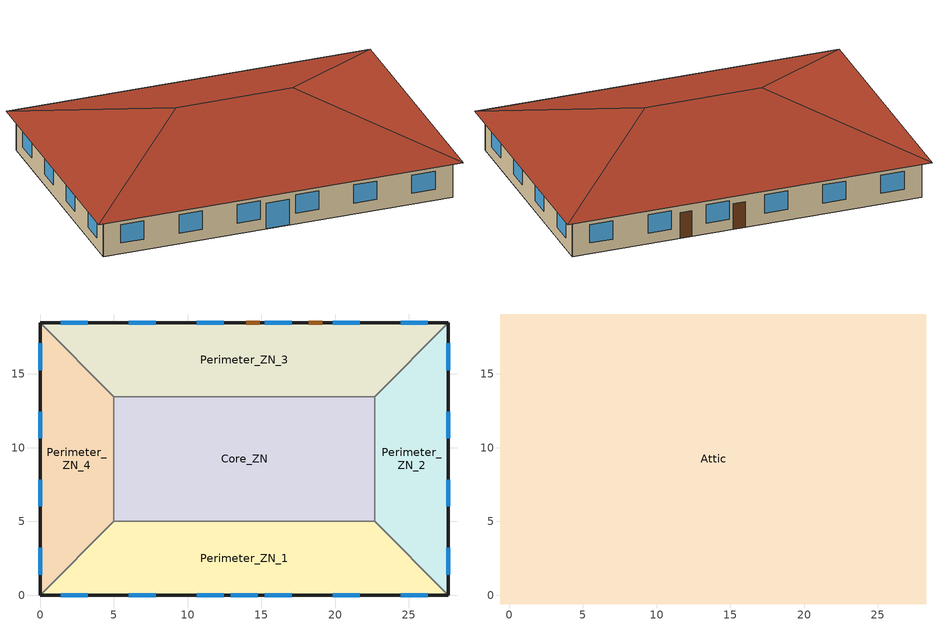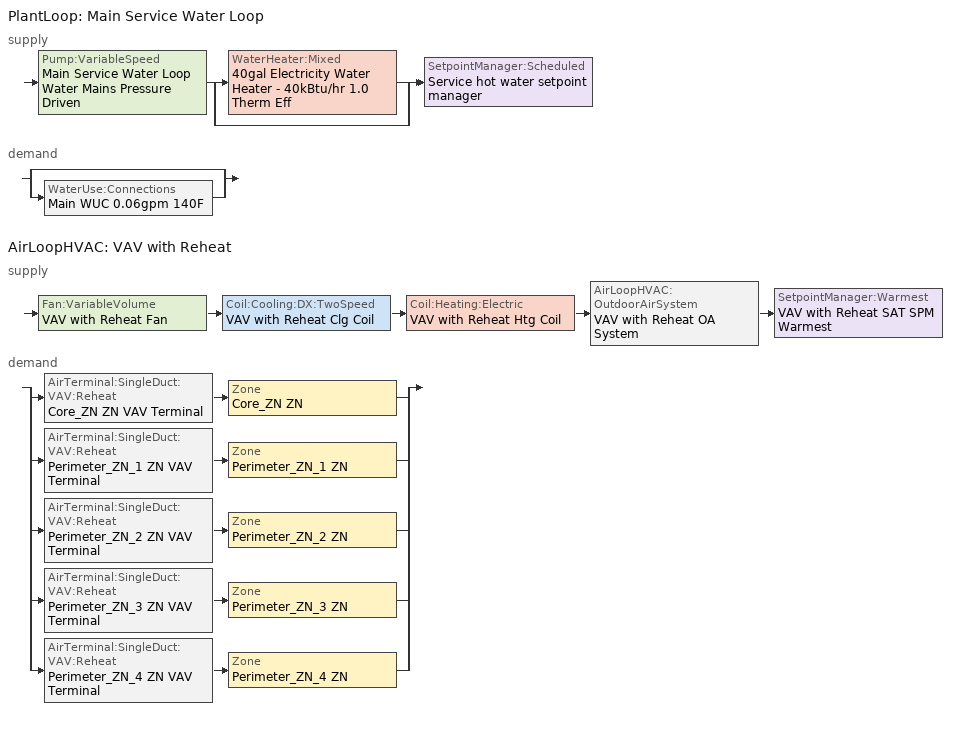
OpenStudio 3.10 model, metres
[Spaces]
Perimeter_ZN_1
 floor ground (Foundation F 1.26W/m*K Perim 27.69m Area 113.45m2): 22.69,5 27.69,0 0,0 5,5 z0
 wall outside: 0,0 27.69,0 z0:3.05
 wall to Perimeter_ZN_4: 5,5 0,0 z0:3.05
 wall to Core_ZN: 22.69,5 5,5 z0:3.05
 wall to Perimeter_ZN_2: 27.69,0 22.69,5 z0:3.05
 window: 1.39,0 3.22,0 / 19.85,0 21.68,0 / 15.24,0 17.07,0 / 6.01,0 7.84,0 / 10.62,0 12.45,0 / 24.47,0 26.3,0 z0.9:2.42; 12.93,0 14.76,0 z0:2.13
Perimeter_ZN_2
 floor ground (Foundation F 1.26W/m*K Perim 18.46m Area 67.3m2): 27.69,18.46 27.69,0 22.69,5 22.69,13.46 z0
 wall outside: 27.69,0 27.69,18.46 z0:3.05
 wall to Perimeter_ZN_3: 27.69,18.46 22.69,13.46 z0:3.05
 wall to Core_ZN: 22.69,13.46 22.69,5 z0:3.05
 window: 27.69,1.39 27.69,3.22 / 27.69,10.62 27.69,12.45 / 27.69,15.24 27.69,17.07 / 27.69,6.01 27.69,7.84 z0.9:2.42
Perimeter_ZN_3
 floor ground (Foundation F 1.26W/m*K Perim 27.69m Area 113.45m2): 27.69,18.46 22.69,13.46 5,13.46 0,18.46 z0
 wall outside: 27.69,18.46 0,18.46 z0:3.05
 wall to Core_ZN: 5,13.46 22.69,13.46 z0:3.05
 wall to Perimeter_ZN_4: 0,18.46 5,13.46 z0:3.05
 window: 21.68,18.46 19.85,18.46 / 7.84,18.46 6.01,18.46 / 17.07,18.46 15.24,18.46 / 12.45,18.46 10.62,18.46 / 26.3,18.46 24.47,18.46 / 3.22,18.46 1.39,18.46 z0.9:2.42
 door: 14.91,18.46 14,18.46 / 19.13,18.46 18.22,18.46 z0:2.13
Perimeter_ZN_4
 floor ground (Foundation F 1.26W/m*K Perim 18.46m Area 67.3m2): 0,18.46 5,13.46 5,5 0,0 z0
 wall outside: 0,18.46 0,0 z0:3.05
 wall to Core_ZN: 5,5 5,13.46 z0:3.05
 window: 0,3.22 0,1.39 / 0,12.45 0,10.62 / 0,7.84 0,6.01 / 0,17.07 0,15.24 z0.9:2.42
Core_ZN
 floor ground (Foundation F 1.26W/m*K Perim 0.0m Area 149.66m2): 22.69,13.46 22.69,5 5,5 5,13.46 z0
Attic
 floor outside: 28.29,19.06 27.69,18.46 0,18.46 -0.6,19.06 z3.05; -0.6,19.06 0,18.46 0,0 -0.6,-0.6 z3.05; 28.29,19.06 28.29,-0.6 27.69,0 27.69,18.46 z3.05; 27.69,0 28.29,-0.6 -0.6,-0.6 0,0 z3.05
 floor to Perimeter_ZN_4: 0,18.46 5,13.46 5,5 0,0 z3.05
 floor to Perimeter_ZN_1: 22.69,5 27.69,0 0,0 5,5 z3.05
 floor to Perimeter_ZN_2: 27.69,18.46 27.69,0 22.69,5 22.69,13.46 z3.05
 floor to Core_ZN: 22.69,13.46 22.69,5 5,5 5,13.46 z3.05
 floor to Perimeter_ZN_3: 27.69,18.46 22.69,13.46 5,13.46 0,18.46 z3.05
 roof outside: 18.46,9.23,6.33 28.29,-0.6,3.05 28.29,19.06,3.05; 18.46,9.23,6.33 28.29,19.06,3.05 -0.6,19.06,3.05 9.23,9.23,6.33; 9.23,9.23,6.33 -0.6,-0.6,3.05 28.29,-0.6,3.05 18.46,9.23,6.33; 9.23,9.23,6.33 -0.6,19.06,3.05 -0.6,-0.6,3.05
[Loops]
PlantLoop 'Main Service Water Loop'
 supply: Pump:VariableSpeed 'Main Service Water Loop Water Mains Pressure Driven' > split
  | WaterHeater:Mixed '40gal Electricity Water Heater - 40kBtu/hr 1.0 Therm Eff'
  | bypass
  join > SetpointManager:Scheduled 'Service hot water setpoint manager'
 demand: split
  | bypass
  | WaterUse:Connections 'Main WUC 0.06gpm 140F'
AirLoopHVAC 'VAV with Reheat'
 supply: Fan:VariableVolume 'VAV with Reheat Fan' > Coil:Cooling:DX:TwoSpeed 'VAV with Reheat Clg Coil' > Coil:Heating:Electric 'VAV with Reheat Htg Coil' > AirLoopHVAC:OutdoorAirSystem 'VAV with Reheat OA System' > SetpointManager:Warmest 'VAV with Reheat SAT SPM Warmest'
 demand: split
  | AirTerminal:SingleDuct:VAV:Reheat 'Core_ZN ZN VAV Terminal' > Zone 'Core_ZN ZN'
  | AirTerminal:SingleDuct:VAV:Reheat 'Perimeter_ZN_1 ZN VAV Terminal' > Zone 'Perimeter_ZN_1 ZN'
  | AirTerminal:SingleDuct:VAV:Reheat 'Perimeter_ZN_2 ZN VAV Terminal' > Zone 'Perimeter_ZN_2 ZN'
  | AirTerminal:SingleDuct:VAV:Reheat 'Perimeter_ZN_3 ZN VAV Terminal' > Zone 'Perimeter_ZN_3 ZN'
  | AirTerminal:SingleDuct:VAV:Reheat 'Perimeter_ZN_4 ZN VAV Terminal' > Zone 'Perimeter_ZN_4 ZN'
[Site]
Tampa-MacDill AFB_FL_USA: Latitude {deg}=27.85; Longitude {deg}=-82.52; Time Zone {hr}=-5; Elevation {m}=8; Terrain=City
[Building]
-SmallOffice-ASHRAE 169-2013-2A created: 2025-09-19 11:37:08 -0700: North Axis {deg}=0; Default Construction Set=90.1-2013 - SmOffice - ASHRAE 169-2013-2A; Standards Number of Stories=1; Standards Number of Above Ground Stories=1; Standards Building Type=SmallOffice
[SizingPeriod:DesignDay] Barometric Pressure {Pa}=101229; Rain Indicator=No; Snow Indicator=No; Day of Month=21; Daylight Saving Time Indicator=No; Humidity Condition Type=Wetbulb; Dry-Bulb Temperature Range Modifier Type=DefaultMultipliers
Name | Maximum Dry-Bulb Temperature {C} | Daily Dry-Bulb Temperature Range {deltaC} | Wind Speed {m/s} | Wind Direction {deg} | Month | Day Type | Wetbulb or DewPoint at Maximum Dry-Bulb {C} | Solar Model Indicator | ASHRAE Clear Sky Optical Depth for Beam Irradiance | ASHRAE Clear Sky Optical Depth for Diffuse Irradiance | Sky Clearness
Tampa-MacDill.AFB_FL_USA Ann Clg .4% Condns DB=>MWB | 33.9 | 7.9 | 3.1 | 270 | 8 | SummerDesignDay | 25.1 | ASHRAETau | 0.491 | 2.016
Tampa-MacDill.AFB_FL_USA Ann Clg .4% Condns WB=>MDB | 30.6 | 7.9 | 3.1 | 270 | 8 | SummerDesignDay | 27.2 | ASHRAETau | 0.491 | 2.016
Tampa-MacDill.AFB_FL_USA Ann Htg 99.6% Condns DB | 4.6 | 0 | 2.5 | 10 | 1 | WinterDesignDay | 4.6 | ASHRAEClearSky |  |  | 0
[ClimateZones]
Climate Zone Institution Name 1=ASHRAE; Climate Zone Document Name 1=ANSI/ASHRAE Standard 169; Climate Zone Document Year 1=2006; Climate Zone Value 1=2A
[Site:WaterMainsTemperature]
Calculation Method=Correlation; Annual Average Outdoor Air Temperature {C}=21.85; Maximum Difference In Monthly Average Outdoor Air Temperatures {deltaC}=14.3
[Site:GroundTemperature:Shallow]
18.2, 16, 15.4, 15.9, 18.9, 22.2, 25.4, 27.7, 28.4, 27.3, 24.7, 21.4
[Site:GroundTemperature:Deep]
21.5, 19.9, 18.9, 18.6, 19.1, 20.5, 22.1, 23.8, 24.9, 25.1, 24.5, 23.2
[Site:GroundTemperature:FCfactorMethod]
January Ground Temperature {C}=24.2; February Ground Temperature {C}=18.9; March Ground Temperature {C}=15.7; April Ground Temperature {C}=13.6; May Ground Temperature {C}=15.5; June Ground Temperature {C}=17.1; July Ground Temperature {C}=21.2; August Ground Temperature {C}=26.9; September Ground Temperature {C}=27.6; October Ground Temperature {C}=27.9; November Ground Temperature {C}=27.4; December Ground Temperature {C}=26.2
[Material:NoMass] Thermal Absorptance=0.9; Solar Absorptance=0.7
Name | Roughness | Thermal Resistance {m2-K/W} | Visible Absorptance
CP02 CARPET PAD | VeryRough | 0.21648 | 0.8
Typical Insulation R-6.78 | Smooth | 1.19347 | 0.7
Typical Carpet Pad | Smooth | 0.21648 | 0.8
Typical Insulation R-9.06 | Smooth | 1.59504 | 0.7
Typical Insulation R-35.4; Typical Insulation R-35.4 1 | Smooth | 6.23479 | 0.7
Typical Insulation R-0.58 | Smooth | 0.101875 | 0.7
Typical Insulation R-1.15 | Smooth | 0.202527 | 0.7
[Material]
Name | Roughness | Thickness {m} | Conductivity {W/m-K} | Density {kg/m3} | Specific Heat {J/kg-K} | Thermal Absorptance | Solar Absorptance | Visible Absorptance
100mm Normalweight concrete floor | MediumSmooth | 0.1016 | 2.31 | 2322 | 832
G01 13mm gypsum board | Smooth | 0.0127 | 0.16 | 800 | 1090 | 0.9 | 0.7 | 0.5
4 in. Normalweight Concrete Floor | MediumRough | 0.1016 | 2.31 | 2322 | 832 | 0.9 | 0.7 | 0.7
25mm Stucco | Smooth | 0.0254 | 0.72 | 1856 | 840 | 0.9 | 0.7 | 0.7
5/8 in. Gypsum Board | MediumSmooth | 0.0159 | 0.16 | 800 | 1090 | 0.9 | 0.7 | 0.7
8 in. Normalweight Concrete Floor | MediumRough | 0.2032 | 2.31 | 2322 | 832 | 0.9 | 0.7 | 0.7
8 in. Concrete Block Basement Wall | MediumRough | 0.2032 | 1.326 | 1842 | 912 | 0.9 | 0.7 | 0.7
F08 Metal surface | Smooth | 0.0008 | 45.28 | 7824 | 500 | 0.9 | 0.7 | 0.7
G05 25mm wood | MediumSmooth | 0.0254 | 0.15 | 608 | 1630 | 0.9 | 0.5 | 0.5
5/8 in. Plywood | Smooth | 0.0159 | 0.12 | 544 | 1210 | 0.9 | 0.7 | 0.7
Asphalt Shingles | VeryRough | 0.0032 | 0.04 | 1120 | 1260 | 0.9 | 0.7 | 0.7
Std Wood 6inch | MediumSmooth | 0.15 | 0.12 | 540 | 1210 | 0.9 | 0.7 | 0.7
[Construction:FfactorGroundFloor] F-Factor {W/m-K}=1.26344
Name | Area {m2} | PerimeterExposed {m}
Foundation F 1.26W/m*K Perim 18.46m Area 67.3m2 | 67.3 | 18.46
Foundation F 1.26W/m*K Perim 0.0m Area 149.66m2 | 149.6574 | 0
Foundation F 1.26W/m*K Perim 27.69m Area 113.45m2 | 113.45 | 27.69
[DefaultConstructionSet]
Name | Default Exterior Surface Constructions | Default Interior Surface Constructions | Default Ground Contact Surface Constructions | Default Exterior SubSurface Constructions | Default Interior SubSurface Constructions | Interior Partition Construction
90.1-2013 - SmOffice - ASHRAE 169-2013-2A | Default Surface Constructions 1 | Default Surface Constructions 2 | Default Surface Constructions 3 | Default Sub Surface Constructions 1 | Default Sub Surface Constructions 2 | Typical Interior Partition
90.1-2013 -  - Attic - ASHRAE 169-2013-2A | Default Surface Constructions 4 | Default Surface Constructions 5 | Default Surface Constructions 6 | Default Sub Surface Constructions 3 | Default Sub Surface Constructions 4
[DefaultSurfaceConstructions]
Name | Floor Construction | Wall Construction | Roof Ceiling Construction
Default Surface Constructions 1 | Typical Insulated Exterior Mass Floor R-9.35 | Typical Insulated Wood Framed Exterior Wall R-11.24 | Typical Wood Joist Attic Floor R-37.04
Default Surface Constructions 2 | Typical Interior Floor | Typical Interior Wall | Typical Interior Ceiling
Default Surface Constructions 3 | Typical Insulated Carpeted 8in Slab Floor | Typical Insulated Basement Mass Wall
Default Surface Constructions 4 | Typical Attic Soffit |  | Typical Uninsulated Wood Joist Attic Roof
Default Surface Constructions 5 | Typical Wood Joist Attic Floor R-37.04 1
Default Surface Constructions 6
[Construction]
Typical Insulated Exterior Mass Floor R-9.35: Typical Insulation R-6.78, 4 in. Normalweight Concrete Floor, Typical Carpet Pad
Typical Insulated Wood Framed Exterior Wall R-11.24: 25mm Stucco, 5/8 in. Gypsum Board, Typical Insulation R-9.06, 5/8 in. Gypsum Board
Typical Wood Joist Attic Floor R-37.04: 5/8 in. Gypsum Board, Typical Insulation R-35.4
Typical Interior Floor: 100mm Normalweight concrete floor, CP02 CARPET PAD
Typical Interior Wall: G01 13mm gypsum board, G01 13mm gypsum board
Typical Interior Ceiling: CP02 CARPET PAD, 100mm Normalweight concrete floor
Typical Insulated Carpeted 8in Slab Floor: 8 in. Normalweight Concrete Floor, Typical Carpet Pad
Typical Insulated Basement Mass Wall: 8 in. Concrete Block Basement Wall
U 0.57 SHGC 0.25 Simple Glazing: U 0.57 SHGC 0.25 Simple Glazing
U 0.65 SHGC 0.25 Simple Glazing: U 0.65 SHGC 0.25 Simple Glazing
Typical Insulated Metal Door R-1.43: F08 Metal surface, Typical Insulation R-0.58
U 0.83 SHGC 0.25 Simple Glazing: U 0.83 SHGC 0.25 Simple Glazing
Typical Overhead Door R-2.0: Typical Insulation R-1.15
U 0.65 SHGC 0.35 Simple Glazing: U 0.65 SHGC 0.35 Simple Glazing
Typical Interior Window: Clear 3mm
Typical Interior Door; Typical Interior Partition: G05 25mm wood
Typical Attic Soffit: 5/8 in. Plywood
Typical Uninsulated Wood Joist Attic Roof: Asphalt Shingles, 5/8 in. Plywood
Typical Wood Joist Attic Floor R-37.04 1: 5/8 in. Gypsum Board, Typical Insulation R-35.4 1
InteriorFurnishings: Std Wood 6inch
[DefaultSubSurfaceConstructions]
Name | Fixed Window Construction | Operable Window Construction | Door Construction | Glass Door Construction | Overhead Door Construction | Skylight Construction | Tubular Daylight Dome Construction | Tubular Daylight Diffuser Construction
Default Sub Surface Constructions 1 | U 0.57 SHGC 0.25 Simple Glazing | U 0.65 SHGC 0.25 Simple Glazing | Typical Insulated Metal Door R-1.43 | U 0.83 SHGC 0.25 Simple Glazing | Typical Overhead Door R-2.0 | U 0.65 SHGC 0.35 Simple Glazing | Typical Interior Window | Typical Interior Window
Default Sub Surface Constructions 2 | Typical Interior Window | Typical Interior Window | Typical Interior Door
Default Sub Surface Constructions 3; Default Sub Surface Constructions 4
[WindowMaterial:SimpleGlazingSystem] Visible Transmittance=0.81
Name | U-Factor {W/m2-K} | Solar Heat Gain Coefficient
U 0.57 SHGC 0.25 Simple Glazing | 3.23661 | 0.25
U 0.65 SHGC 0.25 Simple Glazing | 3.69087 | 0.25
U 0.83 SHGC 0.25 Simple Glazing | 4.71296 | 0.25
U 0.65 SHGC 0.35 Simple Glazing | 3.69087 | 0.35
[WindowMaterial:Glazing]
Clear 3mm: Optical Data Type=SpectralAverage; Thickness {m}=0.003; Solar Transmittance at Normal Incidence=0.837; Front Side Solar Reflectance at Normal Incidence=0.075; Back Side Solar Reflectance at Normal Incidence=0.075; Visible Transmittance at Normal Incidence=0.898; Front Side Visible Reflectance at Normal Incidence=0.081; Back Side Visible Reflectance at Normal Incidence=0.081; Infrared Transmittance at Normal Incidence=0; Front Side Infrared Hemispherical Emissivity=0.84; Back Side Infrared Hemispherical Emissivity=0.84; Conductivity {W/m-K}=0.9; Dirt Correction Factor for Solar and Visible Transmittance=1; Solar Diffusing=No
[Space]
Name | Space Type | Building Story | Thermal Zone | Part of Total Floor Area
Perimeter_ZN_1 | Office WholeBuilding - Sm Office | Building Story 1 | Perimeter_ZN_1 ZN | Yes
Attic | Office Attic |  | Attic ZN | No
Perimeter_ZN_2 | Office WholeBuilding - Sm Office | Building Story 1 | Perimeter_ZN_2 ZN | Yes
Perimeter_ZN_3 | Office WholeBuilding - Sm Office | Building Story 1 | Perimeter_ZN_3 ZN | Yes
Perimeter_ZN_4 | Office WholeBuilding - Sm Office | Building Story 1 | Perimeter_ZN_4 ZN | Yes
Core_ZN | Office WholeBuilding - Sm Office | Building Story 1 | Core_ZN ZN | Yes
[BuildingStory]
Building Story 1: Nominal Z Coordinate {m}=0
[SpaceType] Standards Building Type=Office
Name | Default Schedule Set | Design Specification Outdoor Air Object | Standards Space Type | Default Construction Set
Office WholeBuilding - Sm Office | Office WholeBuilding - Sm Office Schedule Set | Office WholeBuilding - Sm Office Ventilation | office - whole building
Office Attic | Office Attic Schedule Set | Office Attic Ventilation | attic - unoccupied | 90.1-2013 -  - Attic - ASHRAE 169-2013-2A
[DesignSpecification:OutdoorAir]
Name | Outdoor Air Flow per Person {m3/s-person} | Outdoor Air Flow per Floor Area {m3/s-m2} | Outdoor Air Flow Air Changes per Hour {1/hr} | Outdoor Air Method
Office Attic Ventilation | 0 | 0 | 0
Office WholeBuilding - Sm Office Ventilation |  | 0.0004318 |  | Sum
[DefaultScheduleSet]
Name | Number of People Schedule | People Activity Level Schedule | Lighting Schedule | Electric Equipment Schedule
Office Attic Schedule Set
Office WholeBuilding - Sm Office Schedule Set | OfficeSmall BLDG_OCC_SCH | OfficeSmall ACTIVITY_SCH | OfficeSmall BLDG_LIGHT_SCH_2013 | OfficeSmall BLDG_EQUIP_SCH_2013
[ThermostatSetpoint:DualSetpoint]
Name | Heating Setpoint Temperature Schedule | Cooling Setpoint Temperature Schedule
Office Attic Thermostat 1
Office WholeBuilding - Sm Office Thermostat 1; Office WholeBuilding - Sm Office Thermostat 2; Office WholeBuilding - Sm Office Thermostat 3; Office WholeBuilding - Sm Office Thermostat 4; Office WholeBuilding - Sm Office Thermostat 5 | OfficeSmall HTGSETP_SCH_NO_OPTIMUM | OfficeSmall CLGSETP_SCH_NO_OPTIMUM
[People:Definition]
Office WholeBuilding - Sm Office People Definition: Number of People Calculation Method=People/Area; People per Space Floor Area {person/m2}=0.0602779; Fraction Radiant=0.3
[People]
Office WholeBuilding - Sm Office People: People Definition=Office WholeBuilding - Sm Office People Definition; Space or SpaceType=Office WholeBuilding - Sm Office; Work Efficiency Schedule=Work Efficiency Schedule; Clothing Insulation Schedule=Clothing Schedule; Air Velocity Schedule=Air Velocity Schedule; Multiplier=1
[Lights:Definition]
Office WholeBuilding - Sm Office Lights Definition: Design Level Calculation Method=Watts/Area; Watts per Space Floor Area {W/m2}=8.82641; Fraction Radiant=0.7; Fraction Visible=0.2; Return Air Fraction=0
[Lights]
Office WholeBuilding - Sm Office Lights: Lights Definition=Office WholeBuilding - Sm Office Lights Definition; Space or SpaceType=Office WholeBuilding - Sm Office; Fraction Replaceable=1
[ElectricEquipment:Definition]
Office WholeBuilding - Sm Office Elec Equip Definition: Design Level Calculation Method=Watts/Area; Watts per Space Floor Area {W/m2}=6.78126; Fraction Latent=0; Fraction Radiant=0; Fraction Lost=0
[ElectricEquipment]
Office WholeBuilding - Sm Office Elec Equip: Electric Equipment Definition=Office WholeBuilding - Sm Office Elec Equip Definition; Space or SpaceType=Office WholeBuilding - Sm Office
[ThermalZone] Use Ideal Air Loads=No
Name | Thermostat | Primary Daylighting Control | Fraction of Zone Controlled by Primary Daylighting Control | Secondary Daylighting Control | Fraction of Zone Controlled by Secondary Daylighting Control
Attic ZN | Office Attic Thermostat 1
Core_ZN ZN | Office WholeBuilding - Sm Office Thermostat 1
Perimeter_ZN_1 ZN | Office WholeBuilding - Sm Office Thermostat 2 | Perimeter_ZN_1 Daylt Sensor 1 | 0.218 | Perimeter_ZN_1 Daylt Sensor 2 | 0.056
Perimeter_ZN_2 ZN | Office WholeBuilding - Sm Office Thermostat 3 | Perimeter_ZN_2 Daylt Sensor 1 | 0.231 | Perimeter_ZN_2 Daylt Sensor 2 | 0.051
Perimeter_ZN_3 ZN | Office WholeBuilding - Sm Office Thermostat 4 | Perimeter_ZN_3 Daylt Sensor 1 | 0.215 | Perimeter_ZN_3 Daylt Sensor 2 | 0.056
Perimeter_ZN_4 ZN | Office WholeBuilding - Sm Office Thermostat 5 | Perimeter_ZN_4 Daylt Sensor 1 | 0.231 | Perimeter_ZN_4 Daylt Sensor 2 | 0.051
[Sizing:Zone] Zone Cooling Design Supply Air Temperature Input Method=SupplyAirTemperature; Zone Cooling Design Supply Air Temperature Difference {deltaC}=11.11; Zone Heating Design Supply Air Temperature Input Method=SupplyAirTemperature; Zone Heating Design Supply Air Temperature {C}=40; Zone Heating Design Supply Air Temperature Difference {deltaC}=11.11; Zone Cooling Design Supply Air Humidity Ratio {kg-H2O/kg-air}=0.0085; Zone Heating Design Supply Air Humidity Ratio {kg-H2O/kg-air}=0.008; Cooling Design Air Flow Method=DesignDay; Heating Design Air Flow Method=DesignDay; Account for Dedicated Outdoor Air System=No; Dedicated Outdoor Air System Control Strategy=NeutralSupplyAir; Dedicated Outdoor Air Low Setpoint Temperature for Design {C}=autosize; Dedicated Outdoor Air High Setpoint Temperature for Design {C}=autosize; Zone Load Sizing Method=Sensible Load Only No Latent Load; Zone Latent Cooling Design Supply Air Humidity Ratio Input Method=HumidityRatioDifference; Zone Cooling Design Supply Air Humidity Ratio Difference {kgWater/kgDryAir}=0.005; Zone Latent Heating Design Supply Air Humidity Ratio Input Method=HumidityRatioDifference; Zone Humidification Design Supply Air Humidity Ratio Difference {kgWater/kgDryAir}=0.005; Sizing Option=Coincident
Name | Zone Cooling Design Supply Air Temperature {C} | Heating Maximum Air Flow Fraction
Attic ZN | 14
Core_ZN ZN; Perimeter_ZN_1 ZN; Perimeter_ZN_2 ZN; Perimeter_ZN_3 ZN; Perimeter_ZN_4 ZN | 12.7778 | 1
[Zone equipment]
Core_ZN ZN: Core_ZN ZN VAV Terminal
Perimeter_ZN_1 ZN: Perimeter_ZN_1 ZN VAV Terminal
Perimeter_ZN_2 ZN: Perimeter_ZN_2 ZN VAV Terminal
Perimeter_ZN_3 ZN: Perimeter_ZN_3 ZN VAV Terminal
Perimeter_ZN_4 ZN: Perimeter_ZN_4 ZN VAV Terminal
[AvailabilityManager:NightCycle] Applicability Schedule=Always On Discrete; Control Type=CycleOnAny; Thermostat Tolerance {deltaC}=1; Cycling Run Time {s}=1800
Availability Manager Night Cycle 1; Availability Manager Night Cycle 2; Availability Manager Night Cycle 3; Availability Manager Night Cycle 4; Availability Manager Night Cycle 5; Availability Manager Night Cycle 6
[InternalMass:Definition]
Internal Mass Definition 1: Construction=InteriorFurnishings; Design Level Calculation Method=SurfaceArea/Area; Surface Area per Space Floor Area=2
[InternalMass] Internal Mass Definition=Internal Mass Definition 1; Multiplier=1
Name | Space or SpaceType
Perimeter_ZN_4 Mass | Perimeter_ZN_4
Core_ZN Mass | Core_ZN
Attic Mass | Attic
Perimeter_ZN_3 Mass | Perimeter_ZN_3
Perimeter_ZN_2 Mass | Perimeter_ZN_2
Perimeter_ZN_1 Mass | Perimeter_ZN_1
[PlantLoop]
Main Service Water Loop: Glycol Concentration=0; Maximum Loop Temperature {C}=60; Minimum Loop Temperature {C}=51.6667; Plant Loop Volume {m3}=Autocalculate; Load Distribution Scheme=Optimal
[Sizing:Plant]
Main Service Water Loop: Loop Type=Heating; Design Loop Exit Temperature {C}=60; Loop Design Temperature Difference {deltaC}=5; Sizing Option=NonCoincident; Zone Timesteps in Averaging Window=1; Coincident Sizing Factor Mode=None
[SetpointManager:Scheduled]
Service hot water setpoint manager: Control Variable=Temperature; Schedule=Service Water Loop Temp - 140F; Setpoint Node or NodeList=Main Service Water Loop Supply Outlet Node
[Pump:VariableSpeed]
Main Service Water Loop Water Mains Pressure Driven: Rated Pump Head {Pa}=0.001; Motor Efficiency=1; Coefficient 1 of the Part Load Performance Curve=0; Coefficient 2 of the Part Load Performance Curve=3.2485; Coefficient 3 of the Part Load Performance Curve=-4.7443; Coefficient 4 of the Part Load Performance Curve=2.5294; Pump Control Type=Intermittent; Skin Loss Radiative Fraction=0.5; Design Power Sizing Method=PowerPerFlowPerPressure; Design Electric Power per Unit Flow Rate {W/(m3/s)}=348701.1; Design Shaft Power per Unit Flow Rate per Unit Head {W-s/m3-Pa}=1.28205; Design Minimum Flow Rate Fraction=0
[WaterHeater:Mixed]
40gal Electricity Water Heater - 40kBtu/hr 1.0 Therm Eff: Tank Volume {m3}=0.151416; Setpoint Temperature Schedule=Service Water Loop Temp - 140F; Deadband Temperature Difference {deltaC}=2; Maximum Temperature Limit {C}=60; Heater Control Type=Cycle; Heater Maximum Capacity {W}=11722.8; Heater Fuel Type=Electricity; Heater Thermal Efficiency=1; Off Cycle Parasitic Fuel Consumption Rate {W}=571; Off Cycle Parasitic Fuel Type=Electricity; Off Cycle Parasitic Heat Fraction to Tank=0; On Cycle Parasitic Fuel Consumption Rate {W}=571; On Cycle Parasitic Fuel Type=Electricity; On Cycle Parasitic Heat Fraction to Tank=0; Ambient Temperature Indicator=ThermalZone; Ambient Temperature Thermal Zone=Core_ZN ZN; Off Cycle Loss Coefficient to Ambient Temperature {W/K}=0.615891; On Cycle Loss Coefficient to Ambient Temperature {W/K}=0.615891; Use Side Effectiveness=1; Source Side Effectiveness=1; Use Side Design Flow Rate {m3/s}=autosize; Source Side Design Flow Rate {m3/s}=autosize; Indirect Water Heating Recovery Time {hr}=1.5; Source Side Flow Control Mode=IndirectHeatPrimarySetpoint
[WaterHeater:Sizing]
40gal Electricity Water Heater - 40kBtu/hr 1.0 Therm Eff: Design Mode=PeakDraw; Time Storage Can Meet Peak Draw {hr}=0.538503; Time for Tank Recovery {hr}=1; Nominal Tank Volume for Autosizing Plant Connections {m3}=1
[WaterUse:Equipment:Definition]
Main 0.06gpm 140F: Peak Flow Rate {m3/s}=4.03777e-06; Target Temperature Schedule=Mixed Water At Faucet Temp - 140F; Sensible Fraction Schedule=Fraction Sensible - 0.2; Latent Fraction Schedule=Fraction Latent - 0.05
[WaterUse:Equipment]
Main Service Water Use 0.06gpm 140F: Water Use Equipment Definition=Main 0.06gpm 140F; Flow Rate Fraction Schedule=OfficeSmall BLDG_SWH_SCH
[WaterUse:Connections]
Main WUC 0.06gpm 140F: Drain Water Heat Exchanger Type=None; Drain Water Heat Exchanger Destination=Plant; Water Use Equipment Name 1=Main Service Water Use 0.06gpm 140F
[Exterior:Lights:Definition]
Name | Design Level {W}
Occ Sensing Exterior Lights Def | 861.3
NonDimming Exterior Lights Def | 50.7
[Exterior:Lights] Control Option=AstronomicalClock
Name | Exterior Lights Definition | Schedule
Occ Sensing Exterior Lights Def | Occ Sensing Exterior Lights Def | OfficeSmall Exterior_lighting_schedule_b
NonDimming Exterior Lights Def | NonDimming Exterior Lights Def | OfficeSmall Exterior_lighting_schedule_a
[Daylighting:Control] Position Z-Coordinate {m}=0.762; Illuminance Setpoint {lux}=377; Lighting Control Type=Stepped; Minimum Input Power Fraction for Continuous Dimming Control=0.3; Minimum Light Output Fraction for Continuous Dimming Control=0.2; Number of Stepped Control Steps=3; Probability Lighting will be Reset When Needed in Manual Stepped Control=1; Maximum Allowable Discomfort Glare Index=22
Name | Space | Position X-Coordinate {m} | Position Y-Coordinate {m}
Perimeter_ZN_1 Daylt Sensor 1 | Perimeter_ZN_1 | 2.305 | 1.59984
Perimeter_ZN_1 Daylt Sensor 2 | Perimeter_ZN_1 | 2.305 | 3.22392
Perimeter_ZN_2 Daylt Sensor 1 | Perimeter_ZN_2 | 26.09016 | 2.305
Perimeter_ZN_2 Daylt Sensor 2 | Perimeter_ZN_2 | 24.46608 | 2.305
Perimeter_ZN_3 Daylt Sensor 1 | Perimeter_ZN_3 | 25.385 | 16.86016
Perimeter_ZN_3 Daylt Sensor 2 | Perimeter_ZN_3 | 25.385 | 15.23608
Perimeter_ZN_4 Daylt Sensor 1 | Perimeter_ZN_4 | 1.59984 | 16.155
Perimeter_ZN_4 Daylt Sensor 2 | Perimeter_ZN_4 | 3.22392 | 16.155
[SpaceInfiltration:DesignFlowRate] Constant Term Coefficient=0.0302; Temperature Term Coefficient=-0.0023; Velocity Term Coefficient=0; Velocity Squared Term Coefficient=0.1104; Density Basis=Outdoor
Name | Space or SpaceType | Schedule | Design Flow Rate Calculation Method | Flow per Exterior Surface Area {m3/s-m2} | Design Flow Rate {m3/s}
Perimeter_ZN_4 Infiltration | Perimeter_ZN_4 | Infiltration HVAC On Schedule | Flow/ExteriorWallArea | 0.00263796
Core_ZN Infiltration | Core_ZN | Always On Discrete | Flow/Space |  | 0
Perimeter_ZN_3 Infiltration | Perimeter_ZN_3 | Infiltration HVAC On Schedule | Flow/ExteriorWallArea | 0.00263796
Perimeter_ZN_2 Infiltration | Perimeter_ZN_2 | Infiltration HVAC On Schedule | Flow/ExteriorWallArea | 0.00263796
Perimeter_ZN_1 Infiltration | Perimeter_ZN_1 | Infiltration HVAC On Schedule | Flow/ExteriorWallArea | 0.00263796
[AirLoopHVAC]
VAV with Reheat: Availability Schedule=OfficeSmall HVACOperationSchd; Design Supply Air Flow Rate {m3/s}=autosize; Design Return Air Flow Fraction of Supply Air Flow=1
[Sizing:System]
VAV with Reheat: Type of Load to Size On=Sensible; Central Heating Maximum System Air Flow Ratio=0.3; Preheat Design Temperature {C}=7.22222; Preheat Design Humidity Ratio {kg-H2O/kg-Air}=0.008; Precool Design Temperature {C}=12.7778; Precool Design Humidity Ratio {kg-H2O/kg-Air}=0.008; Central Cooling Design Supply Air Temperature {C}=12.7778; Central Heating Design Supply Air Temperature {C}=12.7778; Sizing Option=Coincident; 100% Outdoor Air in Cooling=No; 100% Outdoor Air in Heating=No; Central Cooling Design Supply Air Humidity Ratio {kg-H2O/kg-Air}=0.0085; System Outdoor Air Method=ZoneSum; Zone Maximum Outdoor Air Fraction=1; Cooling Supply Air Flow Rate Per Floor Area {m3/s-m2}=0.00996765; Cooling Fraction of Autosized Cooling Supply Air Flow Rate=1; Cooling Supply Air Flow Rate Per Unit Cooling Capacity {m3/s-W}=3.94755e-05; Heating Supply Air Flow Rate Per Floor Area {m3/s-m2}=0.00996765; Heating Fraction of Autosized Heating Supply Air Flow Rate=1; Heating Fraction of Autosized Cooling Supply Air Flow Rate=1; Heating Supply Air Flow Rate Per Unit Heating Capacity {m3/s-W}=3.15882e-05; Cooling Design Capacity Method=CoolingDesignCapacity; Cooling Design Capacity {W}=autosize; Cooling Design Capacity Per Floor Area {W/m2}=234.7; Fraction of Autosized Cooling Design Capacity=1; Heating Design Capacity Method=HeatingDesignCapacity; Heating Design Capacity {W}=autosize; Heating Design Capacity Per Floor Area {W/m2}=157; Fraction of Autosized Heating Design Capacity=1; Central Cooling Capacity Control Method=OnOff; Occupant Diversity=autosize
[Controller:OutdoorAir]
VAV with Reheat OA Controller: Minimum Outdoor Air Flow Rate {m3/s}=0; Maximum Outdoor Air Flow Rate {m3/s}=Autosize; Economizer Control Type=DifferentialDryBulb; Economizer Control Action Type=ModulateFlow; Economizer Maximum Limit Dry-Bulb Temperature {C}=28; Economizer Maximum Limit Enthalpy {J/kg}=64000; Economizer Minimum Limit Dry-Bulb Temperature {C}=-100; Lockout Type=NoLockout; Minimum Limit Type=FixedMinimum; Minimum Outdoor Air Schedule=OfficeSmall MinOA_MotorizedDamper_Sched; Controller Mechanical Ventilation=Controller Mechanical Ventilation 1; High Humidity Control=No; High Humidity Outdoor Air Flow Ratio=1; Control High Indoor Humidity Based on Outdoor Humidity Ratio=Yes; Heat Recovery Bypass Control Type=BypassWhenWithinEconomizerLimits; Economizer Operation Staging=InterlockedWithMechanicalCooling
[Controller:MechanicalVentilation]
Controller Mechanical Ventilation 1: Availability Schedule=Always On Discrete
[AirLoopHVAC:OutdoorAirSystem]
VAV with Reheat OA System: Controller=VAV with Reheat OA Controller
[Coil:Heating:Electric] Availability Schedule=OfficeSmall HVACOperationSchd; Efficiency=1
VAV with Reheat Htg Coil; Core_ZN ZN VAV Reheat Coil; Perimeter_ZN_1 ZN VAV Reheat Coil; Perimeter_ZN_2 ZN VAV Reheat Coil; Perimeter_ZN_3 ZN VAV Reheat Coil; Perimeter_ZN_4 ZN VAV Reheat Coil
[Coil:Cooling:DX:TwoSpeed]
VAV with Reheat Clg Coil: Availability Schedule=OfficeSmall HVACOperationSchd; Rated High Speed Total Cooling Capacity {W}=Autosize; Rated High Speed Sensible Heat Ratio=Autosize; Rated High Speed COP {W/W}=3; Rated High Speed Air Flow Rate {m3/s}=Autosize; Rated High Speed Evaporator Fan Power Per Volume Flow Rate 2017 {W/(m3/s)}=773.3; Rated High Speed Evaporator Fan Power Per Volume Flow Rate 2023 {W/(m3/s)}=934.4; Unit Internal Static Air Pressure {Pa}=773.3; Total Cooling Capacity Function of Temperature Curve=Curve Biquadratic 1; Total Cooling Capacity Function of Flow Fraction Curve=Curve Quadratic 1; Energy Input Ratio Function of Temperature Curve=Curve Biquadratic 2; Energy Input Ratio Function of Flow Fraction Curve=Curve Quadratic 2; Part Load Fraction Correlation Curve=Curve Quadratic 3; Rated Low Speed Total Cooling Capacity {W}=Autosize; Rated Low Speed Sensible Heat Ratio=0.69; Rated Low Speed COP {W/W}=3; Rated Low Speed Air Flow Rate {m3/s}=Autosize; Rated Low Speed Evaporator Fan Power Per Volume Flow Rate 2017 {W/(m3/s)}=773.3; Rated Low Speed Evaporator Fan Power Per Volume Flow Rate 2023 {W/(m3/s)}=934.4; Low Speed Total Cooling Capacity Function of Temperature Curve=Curve Biquadratic 3; Low Speed Energy Input Ratio Function of Temperature Curve=Curve Biquadratic 4; Condenser Type=AirCooled; Minimum Outdoor Dry-Bulb Temperature for Compressor Operation {C}=-25; High Speed Evaporative Condenser Effectiveness=0.9; High Speed Evaporative Condenser Air Flow Rate {m3/s}=Autosize; High Speed Evaporative Condenser Pump Rated Power Consumption {W}=Autosize; Low Speed Evaporative Condenser Effectiveness=0.9; Low Speed Evaporative Condenser Air Flow Rate {m3/s}=Autosize; Low Speed Evaporative Condenser Pump Rated Power Consumption {W}=Autosize; Basin Heater Capacity {W/K}=0; Basin Heater Setpoint Temperature {C}=2
[Fan:VariableVolume]
VAV with Reheat Fan: Availability Schedule=OfficeSmall HVACOperationSchd; Fan Total Efficiency=0.6; Pressure Rise {Pa}=1000; Maximum Flow Rate {m3/s}=Autosize; Fan Power Minimum Flow Rate Input Method=Fraction; Fan Power Minimum Flow Fraction=0.3; Fan Power Minimum Air Flow Rate {m3/s}=0; Motor Efficiency=0.9; Motor In Airstream Fraction=1; Fan Power Coefficient 1=0.0407599; Fan Power Coefficient 2=0.088045; Fan Power Coefficient 3=-0.0729261; Fan Power Coefficient 4=0.94374; Fan Power Coefficient 5=0
[SetpointManager:Warmest]
VAV with Reheat SAT SPM Warmest: Control Variable=Temperature; Minimum Setpoint Temperature {C}=12.7778; Maximum Setpoint Temperature {C}=18.3333; Strategy=MaximumTemperature
[AirTerminal:SingleDuct:VAV:Reheat] Availability Schedule=OfficeSmall HVACOperationSchd; Maximum Air Flow Rate {m3/s}=AutoSize; Zone Minimum Air Flow Input Method=Constant; Constant Minimum Air Flow Fraction=0.3; Fixed Minimum Air Flow Rate {m3/s}=0; Maximum Hot Water or Steam Flow Rate {m3/s}=AutoSize; Minimum Hot Water or Steam Flow Rate {m3/s}=0; Convergence Tolerance=0.001; Damper Heating Action=Normal; Maximum Flow per Zone Floor Area During Reheat {m3/s-m2}=AutoSize; Maximum Flow Fraction During Reheat=1; Maximum Reheat Air Temperature {C}=35; Control For Outdoor Air=No
Name | Reheat Coil
Core_ZN ZN VAV Terminal | Core_ZN ZN VAV Reheat Coil
Perimeter_ZN_1 ZN VAV Terminal | Perimeter_ZN_1 ZN VAV Reheat Coil
Perimeter_ZN_2 ZN VAV Terminal | Perimeter_ZN_2 ZN VAV Reheat Coil
Perimeter_ZN_3 ZN VAV Terminal | Perimeter_ZN_3 ZN VAV Reheat Coil
Perimeter_ZN_4 ZN VAV Terminal | Perimeter_ZN_4 ZN VAV Reheat Coil
[Schedule:Constant]
Always On Discrete: Value=1
[Schedule:Ruleset]
Name | Default Day Schedule | Summer Design Day Schedule | Winter Design Day Schedule
Clothing Schedule | Clothing Schedule Default Winter Clothes
Air Velocity Schedule | Air Velocity Schedule Default
Work Efficiency Schedule | Work Efficiency Schedule Default
OfficeSmall BLDG_OCC_SCH | OfficeSmall BLDG_OCC_SCH Default | OfficeSmall BLDG_OCC_SCH Summer Design Day | OfficeSmall BLDG_OCC_SCH Winter Design Day
OfficeSmall ACTIVITY_SCH | OfficeSmall ACTIVITY_SCH Default | OfficeSmall ACTIVITY_SCH Summer Design Day | OfficeSmall ACTIVITY_SCH Winter Design Day
OfficeSmall BLDG_LIGHT_SCH_2013 | OfficeSmall BLDG_LIGHT_SCH_2013 Default | OfficeSmall BLDG_LIGHT_SCH_2013 Summer Design Day | OfficeSmall BLDG_LIGHT_SCH_2013 Winter Design Day
OfficeSmall BLDG_EQUIP_SCH_2013 | OfficeSmall BLDG_EQUIP_SCH_2013 Default | OfficeSmall BLDG_EQUIP_SCH_2013 Summer Design Day | OfficeSmall BLDG_EQUIP_SCH_2013 Winter Design Day
OfficeSmall HTGSETP_SCH_NO_OPTIMUM | OfficeSmall HTGSETP_SCH_NO_OPTIMUM Default | OfficeSmall HTGSETP_SCH_NO_OPTIMUM Summer Design Day | OfficeSmall HTGSETP_SCH_NO_OPTIMUM Winter Design Day
OfficeSmall CLGSETP_SCH_NO_OPTIMUM | OfficeSmall CLGSETP_SCH_NO_OPTIMUM Default | OfficeSmall CLGSETP_SCH_NO_OPTIMUM Summer Design Day | OfficeSmall CLGSETP_SCH_NO_OPTIMUM Winter Design Day
OfficeSmall HVACOperationSchd | OfficeSmall HVACOperationSchd Default | OfficeSmall HVACOperationSchd Summer Design Day | OfficeSmall HVACOperationSchd Winter Design Day
OfficeSmall MinOA_MotorizedDamper_Sched | OfficeSmall MinOA_MotorizedDamper_Sched Default | OfficeSmall MinOA_MotorizedDamper_Sched Summer Design Day | OfficeSmall MinOA_MotorizedDamper_Sched Winter Design Day
Service Water Loop Temp - 140F | Service Water Loop Temp - 140F Default
OfficeSmall BLDG_SWH_SCH | OfficeSmall BLDG_SWH_SCH Default | OfficeSmall BLDG_SWH_SCH Summer Design Day | OfficeSmall BLDG_SWH_SCH Winter Design Day
Fraction Sensible - 0.2 | Fraction Sensible - 0.2 Default
Fraction Latent - 0.05 | Fraction Latent - 0.05 Default
Mixed Water At Faucet Temp - 140F | Mixed Water At Faucet Temp - 140F Default
OfficeSmall Exterior_lighting_schedule_b | OfficeSmall Exterior_lighting_schedule_b Default | OfficeSmall Exterior_lighting_schedule_b Summer Design Day | OfficeSmall Exterior_lighting_schedule_b Winter Design Day
OfficeSmall Exterior_lighting_schedule_a | OfficeSmall Exterior_lighting_schedule_a Default | OfficeSmall Exterior_lighting_schedule_a Summer Design Day | OfficeSmall Exterior_lighting_schedule_a Winter Design Day
Infiltration HVAC On Schedule | OfficeSmall HVACOperationSchd Default 1 | OfficeSmall HVACOperationSchd Summer Design Day 1 | OfficeSmall HVACOperationSchd Winter Design Day 1
[Schedule:Day]
Clothing Schedule Default Winter Clothes: 24, 0, 1
Clothing Schedule Summer Clothes: 24, 0, 0.5
Air Velocity Schedule Default; Fraction Sensible - 0.2 Default: 24, 0, 0.2
Work Efficiency Schedule Default: 24, 0, 0
OfficeSmall BLDG_OCC_SCH Default; OfficeSmall BLDG_OCC_SCH Winter Design Day; OfficeSmall BLDG_LIGHT_SCH_2013 Winter Design Day; OfficeSmall BLDG_EQUIP_SCH_2013 Winter Design Day; OfficeSmall HVACOperationSchd Default; OfficeSmall HVACOperationSchd Winter Design Day; OfficeSmall MinOA_MotorizedDamper_Sched Default; OfficeSmall MinOA_MotorizedDamper_Sched Winter Design Day; OfficeSmall BLDG_SWH_SCH Default; OfficeSmall HVACOperationSchd Default 1; OfficeSmall HVACOperationSchd Winter Design Day 1: No, 24, 0, 0
OfficeSmall BLDG_OCC_SCH Summer Design Day; OfficeSmall BLDG_LIGHT_SCH_2013 Summer Design Day; OfficeSmall BLDG_EQUIP_SCH_2013 Summer Design Day: No, 24, 0, 1
OfficeSmall BLDG_OCC_SCH Wkdy Day: No, 6, 0, 0, 7, 0, 0.11, 8, 0, 0.21, 12, 0, 1, 13, 0, 0.53, 17, 0, 1, 18, 0, 0.32, 22, 0, 0.11, 23, 0, 0.05, 24, 0, 0
OfficeSmall ACTIVITY_SCH Default; OfficeSmall ACTIVITY_SCH Winter Design Day; OfficeSmall ACTIVITY_SCH Summer Design Day: No, 24, 0, 120
OfficeSmall BLDG_LIGHT_SCH_2013 Default; OfficeSmall BLDG_LIGHT_SCH_2013 Default|Wkdy Day: No, 5, 0, 0.18, 6, 0, 0.23, 7, 0, 0.178641, 8, 0, 0.326215, 12, 0, 0.699031, 13, 0, 0.621361, 17, 0, 0.699031, 18, 0, 0.473788, 20, 0, 0.326215, 22, 0, 0.248544, 23, 0, 0.178641, 24, 0, 0.18
OfficeSmall BLDG_LIGHT_SCH_2013 Wknd Day: No, 24, 0, 0.18
OfficeSmall BLDG_EQUIP_SCH_2013 Default; OfficeSmall BLDG_EQUIP_SCH_2013 Default|Wkdy Day: No, 6, 0, 0.409478, 8, 0, 0.479753, 12, 0, 0.959505, 13, 0, 0.901935, 17, 0, 0.959505, 18, 0, 0.479753, 23, 0, 0.191901, 24, 0, 0.163791
OfficeSmall BLDG_EQUIP_SCH_2013 Wknd Day: No, 24, 0, 0.163791
OfficeSmall HTGSETP_SCH_NO_OPTIMUM Default; OfficeSmall HTGSETP_SCH_NO_OPTIMUM Summer Design Day: No, 24, 0, 15.56
OfficeSmall HTGSETP_SCH_NO_OPTIMUM Wkdy Day: No, 6, 0, 15.56, 19, 0, 21.11, 24, 0, 15.56
OfficeSmall HTGSETP_SCH_NO_OPTIMUM Winter Design Day: No, 24, 0, 21.11
OfficeSmall CLGSETP_SCH_NO_OPTIMUM Default; OfficeSmall CLGSETP_SCH_NO_OPTIMUM Winter Design Day: No, 24, 0, 29.44
OfficeSmall CLGSETP_SCH_NO_OPTIMUM Summer Design Day: No, 24, 0, 23.89
OfficeSmall CLGSETP_SCH_NO_OPTIMUM Wkdy Day: No, 6, 0, 29.44, 18, 0, 23.89, 24, 0, 29.44
OfficeSmall HVACOperationSchd Summer Design Day; OfficeSmall HVACOperationSchd SmrDsn|Wkdy Day; OfficeSmall HVACOperationSchd Summer Design Day 1; OfficeSmall HVACOperationSchd SmrDsn|Wkdy Day 1: No, 6, 0, 0, 19, 0, 1, 24, 0, 0
OfficeSmall MinOA_MotorizedDamper_Sched Summer Design Day; OfficeSmall MinOA_MotorizedDamper_Sched SmrDsn|Wkdy Day: No, 7, 0, 0, 19, 0, 1, 24, 0, 0
Service Water Loop Temp - 140F Default; Mixed Water At Faucet Temp - 140F Default: 24, 0, 60
OfficeSmall BLDG_SWH_SCH Winter Design Day; OfficeSmall BLDG_SWH_SCH Summer Design Day; OfficeSmall BLDG_SWH_SCH WntrDsn|SmrDsn|Wkdy Day: No, 7, 0, 0, 8, 0, 0.27, 9, 0, 0.55, 11, 0, 0.64, 12, 0, 0.82, 13, 0, 1, 14, 0, 0.91, 16, 0, 0.55, 17, 0, 0.73, 19, 0, 0.37, 20, 0, 0.18, 21, 0, 0.27, 22, 0, 0.09, 24, 0, 0
Fraction Latent - 0.05 Default: 24, 0, 0.05
OfficeSmall Exterior_lighting_schedule_b Default; OfficeSmall Exterior_lighting_schedule_b Winter Design Day; OfficeSmall Exterior_lighting_schedule_b Summer Design Day: No, 6, 0, 0.7, 24, 0, 1
OfficeSmall Exterior_lighting_schedule_a Default; OfficeSmall Exterior_lighting_schedule_a Winter Design Day; OfficeSmall Exterior_lighting_schedule_a Summer Design Day: No, 6, 0, 0, 24, 0, 1
[Schedule:Rule] Date Specification Type=DateRange; Start Day=1
Name | Schedule Ruleset | Rule Order | Day Schedule | Start Month | End Month | End Day | Apply Monday | Apply Tuesday | Apply Wednesday | Apply Thursday | Apply Friday | Apply Sunday | Apply Saturday
Schedule Rule 1 | Clothing Schedule | 0 | Clothing Schedule Summer Clothes | 5 | 9 | 30
Schedule Rule 2 | OfficeSmall BLDG_OCC_SCH | 0 | OfficeSmall BLDG_OCC_SCH Wkdy Day | 1 | 12 | 31 | Yes | Yes | Yes | Yes | Yes
Schedule Rule 3 | OfficeSmall BLDG_LIGHT_SCH_2013 | 1 | OfficeSmall BLDG_LIGHT_SCH_2013 Default|Wkdy Day | 1 | 12 | 31 | Yes | Yes | Yes | Yes | Yes
Schedule Rule 4 | OfficeSmall BLDG_LIGHT_SCH_2013 | 0 | OfficeSmall BLDG_LIGHT_SCH_2013 Wknd Day | 1 | 12 | 31 |  |  |  |  |  | Yes | Yes
Schedule Rule 5 | OfficeSmall BLDG_EQUIP_SCH_2013 | 1 | OfficeSmall BLDG_EQUIP_SCH_2013 Default|Wkdy Day | 1 | 12 | 31 | Yes | Yes | Yes | Yes | Yes
Schedule Rule 6 | OfficeSmall BLDG_EQUIP_SCH_2013 | 0 | OfficeSmall BLDG_EQUIP_SCH_2013 Wknd Day | 1 | 12 | 31 |  |  |  |  |  | Yes | Yes
Schedule Rule 7 | OfficeSmall HTGSETP_SCH_NO_OPTIMUM | 0 | OfficeSmall HTGSETP_SCH_NO_OPTIMUM Wkdy Day | 1 | 12 | 31 | Yes | Yes | Yes | Yes | Yes
Schedule Rule 8 | OfficeSmall CLGSETP_SCH_NO_OPTIMUM | 0 | OfficeSmall CLGSETP_SCH_NO_OPTIMUM Wkdy Day | 1 | 12 | 31 | Yes | Yes | Yes | Yes | Yes
Schedule Rule 9 | OfficeSmall HVACOperationSchd | 0 | OfficeSmall HVACOperationSchd SmrDsn|Wkdy Day | 1 | 12 | 31 | Yes | Yes | Yes | Yes | Yes
Schedule Rule 10 | OfficeSmall MinOA_MotorizedDamper_Sched | 0 | OfficeSmall MinOA_MotorizedDamper_Sched SmrDsn|Wkdy Day | 1 | 12 | 31 | Yes | Yes | Yes | Yes | Yes
Schedule Rule 12 | OfficeSmall BLDG_SWH_SCH | 0 | OfficeSmall BLDG_SWH_SCH WntrDsn|SmrDsn|Wkdy Day | 1 | 12 | 31 | Yes | Yes | Yes | Yes | Yes
Schedule Rule 13 | Infiltration HVAC On Schedule | 0 | OfficeSmall HVACOperationSchd SmrDsn|Wkdy Day 1 | 1 | 12 | 31 | Yes | Yes | Yes | Yes | Yes
[Curve:Biquadratic] Minimum Value of x=17; Maximum Value of x=22; Minimum Value of y=13; Maximum Value of y=46
Name | Coefficient1 Constant | Coefficient2 x | Coefficient3 x**2 | Coefficient4 y | Coefficient5 y**2 | Coefficient6 x*y
Curve Biquadratic 1; Curve Biquadratic 3 | 0.42415 | 0.04426 | -0.00042 | 0.00333 | -8e-05 | -0.00021
Curve Biquadratic 2; Curve Biquadratic 4 | 1.23649 | -0.02431 | 0.00057 | -0.01434 | 0.00063 | -0.00038
[Curve:Quadratic]
Name | Coefficient1 Constant | Coefficient2 x | Coefficient3 x**2 | Minimum Value of x | Maximum Value of x
Curve Quadratic 1 | 0.77136 | 0.34053 | -0.11088 | 0.75918 | 1.13877
Curve Quadratic 2 | 1.2055 | -0.32953 | 0.12308 | 0.75918 | 1.13877
Curve Quadratic 3 | 0.771 | 0.229 | 0 | 0 | 1
